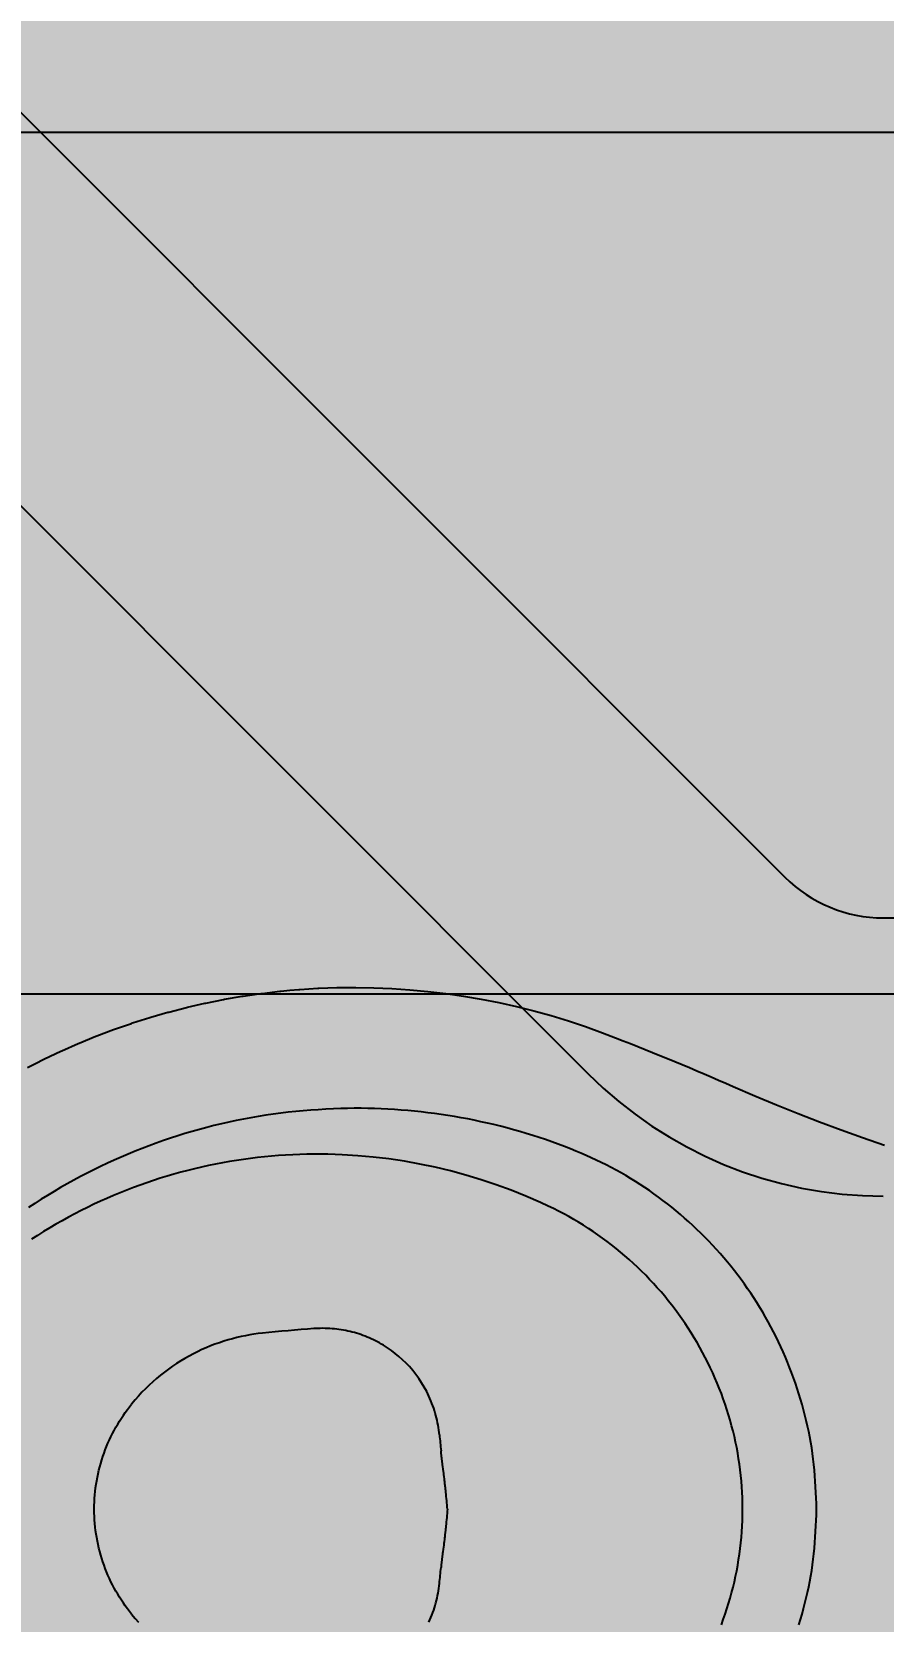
# Model space of a CAD drawing. Header units: millimetres. Extents: x -123 to 570, y -34 to 184.
# Drawn here: x -82.893 to -82.587, y 1.37 to 1.941 of the extents above; entities that cross this region are included whole.
import ezdxf
from ezdxf.enums import TextEntityAlignment as Align

# ---------------------------------------------------------------- set-up
doc = ezdxf.new("R2010")
doc.units = ezdxf.units.MM
doc.linetypes.add('TIPO$0$DASHEDX2', pattern=[1.5, 1, -0.5])
doc.linetypes.add('TIPO$0$HIDDEN2', pattern=[0.1875, 0.125, -0.0625])
for name, color, linetype in [('ARQ-DIM', 2, 'Continuous'), ('ARQ-TXT', 2, 'Continuous'), ('TIPO$0$3', 2, 'Continuous'), ('TIPO$0$ARQ-ALV ACAB', 4, 'Continuous'), ('TIPO$0$ARQ-HID', 7, 'Continuous'), ('TIPO$0$ARQ-PRJ', 7, 'TIPO$0$DASHEDX2')]:
    doc.layers.add(name, color=color, linetype=linetype)
doc.layers.add('TIPO$0$ARQ-FORRO', color=9, linetype='Continuous', lineweight=5)
doc.styles.add('Adesa', font='ARIALN.TTF')
doc.dimstyles.new('ADESA 1-0050', dxfattribs={"dimtxt": 0.1, "dimasz": 0.1, "dimexe": 0.05, "dimexo": 0.05, "dimgap": 0.03, "dimtad": 1, "dimdec": 1, "dimlfac": 100, "dimzin": 12, "dimtxsty": 'Adesa', "dimblk": 'DOTSMALL', "dimcen": 1, "dimdle": 0.05, "dimclrd": 1, "dimclre": 1, "dimclrt": 256, "dimazin": 3, "dimtm": 1e-09, "dimtfac": 1, "dimtdec": 1, "dimtmove": 1, "dimatfit": 0, "dimldrblk": 'DOTSMALL', "dimfxl": 0.8, "dimtvp": 2, "dimtolj": 1, "dimtzin": 0, "dimarcsym": 0})

# ---------------------------------------------------------------- blocks, each defined once
blk = doc.blocks.new('TIPO$0$ARQ-HID-BACIA CX')
for points in [[(-0.5495860073037946, -0.1587641908721764), (-0.5467071388674541, -0.1602446032015052), (-0.5438096529436365, -0.16168823617366), (-0.5434808775413204, -0.161849147824995), (-0.5376423234909212, -0.1646100819408218), (-0.5372955826059638, -0.1647683855727848), (-0.5313834227084442, -0.1673716444950912), (-0.5310346079767712, -0.1675196574483095), (-0.5250592271766266, -0.1699607164206043), (-0.5247024626992456, -0.1701008738938583), (-0.5186624155881532, -0.1723801885340492), (-0.5183037500846269, -0.1725100239066535), (-0.5122068764315773, -0.1746245777103752), (-0.5118430891551285, -0.1747452693042817), (-0.5056991925991028, -0.1766919200795485), (-0.5053251774877623, -0.1768048818812247), (-0.499132105627254, -0.1785843523322512), (-0.4987547283704858, -0.178687274830537), (-0.4925106116012686, -0.1802998006216114), (-0.4921365650680089, -0.1803910184547988), (-0.4858558417622234, -0.1818329075104827), (-0.4854754637121205, -0.1819148244553901), (-0.4791549131229971, -0.1831867052139557), (-0.478776278989443, -0.1832575773540554), (-0.4724331517509414, -0.1843563076236307), (-0.4720438812975374, -0.1844183030713964), (-0.465664084678636, -0.1853460666752937), (-0.4652831567449313, -0.1853962160592744), (-0.4588793223573903, -0.186151033416678), (-0.4584990071511257, -0.1861906407465597), (-0.4552848432641099, -0.1865022205032858), (-0.4520669558796017, -0.1867726375450331), (-0.4516963343355941, -0.1868011215153444), (-0.4452628376557614, -0.1872083181740152), (-0.4448801186726287, -0.1872273598574168), (-0.4416533703067387, -0.1873647050688589), (-0.4384250822667754, -0.1874608090105596), (-0.4380552619817239, -0.1874691201083181), (-0.4315546323702364, -0.1875293245066416), (-0.4250612298003135, -0.1874247523575434), (-0.4185785421050383, -0.1871556236145295), (-0.41211002569559, -0.1867222210747457), (-0.4056590898502678, -0.1861249060903844), (-0.399229159558331, -0.1853641185682306), (-0.3928236440980726, -0.1844403612590497), (-0.3864459370368394, -0.1833541683355122), (-0.3800993690981258, -0.1821061682360039), (-0.3737873338492648, -0.1806970836645689), (-0.3675131620137648, -0.1791276687474408), (-0.3612801843151132, -0.1773987247434832), (-0.3550916686329799, -0.1755111628883981), (-0.3489509456908522, -0.1734659258397357), (-0.3428612519464806, -0.1712640505209322), (-0.3381154994946272, -0.1694249918304251, 0.0111494064537794), (-0.2958435784301727, -0.1519379896428461), (-0.2880405596654469, -0.1485650127690121), (-0.2802612150278207, -0.1453234018350997), (-0.272512789559272, -0.1422115948517728), (-0.2647880247963315, -0.1392225533091675), (-0.2570675962583238, -0.1363453109571822), (-0.2493140804387721, -0.1335638426167236), (-0.2414812242717303, -0.1308613375607308)], [(-0.405271013429811, 0.0405890095949246), (-0.404892772070248, 0.039746839300534), (-0.4045327711351378, 0.0388972180833491), (-0.4041913091326991, 0.0380409904076089), (-0.4038686060163812, 0.0371790125205109), (-0.4035653059355371, 0.0363134289681), (-0.4032810475380943, 0.0354438744705874), (-0.4030159722226827, 0.0345712366971895), (-0.4027701428331554, 0.0336963954617033), (-0.4025438735886909, 0.0328213990804613), (-0.4023368345591507, 0.0319460118890618), (-0.4021489629006824, 0.0310711019181156), (-0.4019801486365679, 0.0301974606071838), (-0.4018304703216204, 0.029327075392672), (-0.40169951947086, 0.0284597930927078), (-0.4015871232637453, 0.0275963540863415), (-0.4014899483316158, 0.0267061098815873, -0.0005978942641095), (-0.4009193288391586, 0.0209420066689461)], [(-0.3986114376640657, 2.21207586e-08, 0.006359310297114), (-0.3991643125327968, 0.0060730563896243), (-0.3991944383369486, 0.0063642034911879), (-0.3992232836593246, 0.0066369261163288), (-0.3992823568685466, 0.007184235570178999), (-0.3993126161773119, 0.0074589559420986), (-0.399343283971028, 0.0077342993517107), (-0.3994060649667829, 0.0082875058161846), (-0.3994381153249762, 0.0085654827754809), (-0.399503535761994, 0.0091241262140045), (-0.3995368744188994, 0.0094048673202849), (-0.399604808609503, 0.0099697480099223), (-0.3996393727212819, 0.0102539985518604), (-0.3997096635558677, 0.0108259580108836), (-0.3998177863818881, 0.0116935152525741), (-0.3998914707838139, 0.012278914455834), (-0.3999671976105219, 0.0128772437790588), (-0.4001550692689905, 0.0143579546166564), (-0.4002819038482528, 0.0153649662661621), (-0.4003455803687217, 0.015875885700126), (-0.4004092568891906, 0.0163919563650836), (-0.4004727605891035, 0.0169133412622102), (-0.4005311110941677, 0.0173994697833848), (-0.400589053114267, 0.0178903980028338), (-0.4006464609617383, 0.0183862555358871), (-0.4007031775269711, 0.018887175925812), (-0.4007590142784565, 0.0193932927157619), (-0.4008138141065773, 0.0199047355210667), (-0.4008673884798313, 0.0204216359211102), (-0.4009195174447771, 0.0209441549531277)], [(-0.3986114376640657, 2.21207586e-08, -0.006359315218553), (-0.3991643133200497, -0.0060730168354723), (-0.3991944383369486, -0.0063641563583303), (-0.3992232836593246, -0.0066368789834712), (-0.3992823568685466, -0.0071841884373214), (-0.3993126161773119, -0.0074589088092409), (-0.399343283971028, -0.007734252218853), (-0.3994060649667829, -0.008287458683327), (-0.3994381153249762, -0.0085654356426232), (-0.399503535761994, -0.0091240790811469), (-0.3995368744188994, -0.0094048201874273), (-0.399604808609503, -0.0099697008770647), (-0.3996393727212819, -0.0102539514190028), (-0.3997096635558677, -0.0108259108779692), (-0.3998177863818881, -0.0116934681197165), (-0.3998914707838139, -0.0122788673229764), (-0.3999671818995622, -0.0128770385546488), (-0.4001550692689905, -0.0143579074837419), (-0.4002819038482528, -0.0153649191333045), (-0.4003455803687217, -0.0158758385672684), (-0.4004092568891906, -0.0163919092321692), (-0.4004727605891035, -0.0169132941292958), (-0.4005311110941677, -0.0173994226505272), (-0.400589053114267, -0.0178903508699193), (-0.4006464609617383, -0.0183862084030295), (-0.4007031775269711, -0.0188871287929544), (-0.4007590142784565, -0.0193932455828474), (-0.4008138141065773, -0.019904688388209), (-0.4008673884798313, -0.0204215887881958), (-0.4009195174447771, -0.0209441078202701)], [(-0.40148995600606, -0.0267061393376764, 0.0005978942632322), (-0.4009193363312421, -0.0209420361515811)], [(-0.4014898095781378, -0.0267051066809643), (-0.4015871232637453, -0.0275962990980077), (-0.40169951947086, -0.0284597400682571), (-0.4018304703216204, -0.0293270262959311), (-0.4019801486365679, -0.0301974134743262), (-0.4021489629006824, -0.031071054785258), (-0.4023368345591507, -0.0319459647562042), (-0.4025438735886909, -0.0328213519476037), (-0.4027701428331554, -0.0336963483288457), (-0.4030159722226827, -0.0345711895643319), (-0.4032810475380943, -0.0354438273377298), (-0.4035653059355371, -0.0363133818352424), (-0.4038686060163812, -0.0371789653876533), (-0.4041913091326991, -0.0380409432746944), (-0.4045327711351378, -0.0388971709504915), (-0.404892772070248, -0.0397467921676196), (-0.405271013429811, -0.0405889624620102), (-0.4060821231564944, -0.0422499015760707), (-0.4069623139738498, -0.0438715240129852), (-0.4079097791214963, -0.045450605098182), (-0.4089192397169015, -0.0469792147247574), (-0.4099880091859234, -0.048454784150664), (-0.411109975965161, -0.0498708954488905), (-0.4122824534804721, -0.0512266373836781), (-0.413498214690307, -0.0525165503964615), (-0.4147546829972343, -0.0537410665387199), (-0.4160429974198793, -0.0548951465200105), (-0.4173602828525774, -0.0559801454105866), (-0.4187049524883763, -0.0569982509616978), (-0.4194322756659262, -0.0575144816820341), (-0.4201498737592928, -0.0580014900169488), (-0.4208700170281646, -0.0584688792907002), (-0.4215926426287028, -0.0589172504475357), (-0.4223194787664896, -0.0593481942220535), (-0.4230488600797814, -0.0597611450197917), (-0.4237808179904974, -0.0601566016636355), (-0.4245154781863151, -0.0605350197714927), (-0.4252545688728234, -0.0608975815930819), (-0.4259965660869156, -0.0612437922331708), (-0.4267416112272288, -0.0615739855495861), (-0.4274898771143186, -0.0618884404119911), (-0.4282429662660975, -0.0621879659347258), (-0.4289995746728934, -0.0624721497050871), (-0.4297598751552627, -0.0627411606159569), (-0.4305240405337686, -0.0629951361381984), (-0.4312933748180825, -0.0632345201064197), (-0.4320668725067735, -0.0634589865182136), (-0.4328447064203901, -0.0636685746510182), (-0.4336270179575834, -0.0638632923602529), (-0.4344148126197779, -0.0640433006833234), (-0.4352074776795405, -0.0642083521725283), (-0.4360051859574341, -0.0643583800563477), (-0.4368081102740078, -0.0644932822134763), (-0.4376171304430301, -0.0646130272221228), (-0.4384317751356904, -0.0647173519235764), (-0.4392523114383168, -0.0648060677864066), (-0.4400789593043372, -0.0648789705680599), (-0.4409120329529587, -0.0649358088932388), (-0.4417518151814619, -0.0649763038923368), (-0.4425986673419118, -0.0650001413462462), (-0.4435809046920201, -0.0650065599114385, -0.0161126488500372), (-0.4466353934095296, -0.064891812729087, -0.0089659709095886), (-0.4651340190084241, -0.063265693224281), (-0.4666657055050507, -0.0630869627710524), (-0.4681996764966671, -0.062873183739697), (-0.4697393034338547, -0.0626237722513281), (-0.4712844449179558, -0.0623380723733078), (-0.4728347867297913, -0.0620153928234402), (-0.4743898889624775, -0.0616550187530436), (-0.4759491860214525, -0.0612562353133797), (-0.4775117666710429, -0.0608183708610284), (-0.4790769239180577, -0.0603406987640085), (-0.4806431966432286, -0.0598226927051826), (-0.482209359391682, -0.0592637949455082), (-0.48377406102086, -0.0586635145174057), (-0.4853358404115015, -0.058021415441857), (-0.4868931578895328, -0.057337120655717), (-0.4884443952260753, -0.0566103395063067), (-0.4899879027703521, -0.0558408520401201), (-0.4915219994496526, -0.0550284775811463), (-0.4930445957063087, -0.0541733221784), (-0.4945538690689661, -0.0532754368924486), (-0.4960479970662776, -0.0523349277723071), (-0.4975250472501857, -0.051352073687525), (-0.4989832757041343, -0.0503270553140567), (-0.5004209228006147, -0.0492601436660323), (-0.5018362917559572, -0.048151633323954), (-0.5032270887700179, -0.0470023491132281), (-0.5045921355208094, -0.0458122831782646), (-0.505929860912339, -0.0445817575938747), (-0.5072386938486062, -0.0433111572785094), (-0.5085165447719576, -0.0420013738291516), (-0.5097624553138403, -0.0406522265697902), (-0.510974870089214, -0.0392640768525041), (-0.5122034357313652, -0.0377733738444306)]]:
    blk.add_lwpolyline(points, format="xyb")
for points in [[(-0.2722107620661802, 0.0415183050174335), (-0.2716259372949139, 0.039597773712984), (-0.2710679154212414, 0.0376691787583639), (-0.2705365393355521, 0.0357329522049952), (-0.2700315890844109, 0.0337895064655243), (-0.2695529075582144, 0.0318392402056418), (-0.2691011231953766, 0.0298824362224934), (-0.2686773986069113, 0.0279193125057589), (-0.2682829906696114, 0.0259501263223854), (-0.2679191562602838, 0.0239751820722347), (-0.2675871836776267, 0.0219948234324932), (-0.2672882983765135, 0.0200094431772016), (-0.267023851499502, 0.0180194890686778), (-0.2667950685014588, 0.0160254658215706), (-0.2666012581001524, 0.0140280431155304), (-0.2664383982898428, 0.0120280408662268), (-0.2663020271579199, 0.0100261248256572), (-0.2661877142137001, 0.0080227437380529), (-0.2660910603884048, 0.0060182304793841), (-0.2660076037694239, 0.0040128614644175), (-0.2659330081318245, 0.0020067972394315), (-0.2658627801410773, 2.2350747e-08), (-0.2659330081318245, -0.0020067501065739), (-0.2660076037694239, -0.0040128143315599), (-0.2660910603884048, -0.0060181833465265), (-0.2661877142137001, -0.0080226966051953), (-0.2663020271579199, -0.0100260776927996), (-0.2664383982898428, -0.0120279937333692), (-0.2666012581001524, -0.0140279959826728), (-0.2667950685014588, -0.016025418688713), (-0.267023851499502, -0.0180194419358202), (-0.2672882983765135, -0.0200093960442871), (-0.2675871836776267, -0.0219947762995787), (-0.2679191562602838, -0.0239751349393203), (-0.2682829906696114, -0.0259500791895278), (-0.2686773986069113, -0.0279192653729012), (-0.2691011231953766, -0.0298823890896358), (-0.2695529075582144, -0.0318391930727273), (-0.2700315890844109, -0.0337894593326667), (-0.2705365393355521, -0.0357329050721376), (-0.2710679154212414, -0.0376691316255062), (-0.2716259372949139, -0.0395977265801264), (-0.2722107620661802, -0.0415182578845759), (-0.2728225782665561, -0.0434302856319562), (-0.2734616058494694, -0.04533336598771599), (-0.2741280333464502, -0.0472270315507046), (-0.2748219864451684, -0.049110814919942), (-0.2755435594113891, -0.0509842565498104), (-0.2762925322916772, -0.0528469754495689), (-0.2770686537106641, -0.0546985945561858), (-0.2778717037149221, -0.0565387525175254), (-0.278701368085251, -0.0583670761983228), (-0.2795574268682017, -0.0601832081742657), (-0.280439628688427, -0.06198679102092799), (-0.2813477535924846, -0.0637774594585778), (-0.2822815187831011, -0.0655548599906126), (-0.2832407357287465, -0.0673186273371869), (-0.2842252473198314, -0.0690683962185119), (-0.2852348021809945, -0.0708037895714995), (-0.2862692746245585, -0.0725244538996037), (-0.2873284132751621, -0.0742300121397364), (-0.2884120610232088, -0.0759200872289228), (-0.2895200293371758, -0.0775943256705034), (-0.290652098263628, -0.0792523425460274), (-0.2918080164272112, -0.0808937922143116), (-0.2929875638744761, -0.0825183683116677), (-0.2941904578081491, -0.0841257487633982), (-0.2954163840090373, -0.0857156193503386), (-0.2966650911017794, -0.0872876658532675), (-0.2979362962890946, -0.0888415897639732), (-0.2992297167737021, -0.0903770690077579), (-0.3005451326021742, -0.0918937972208767), (-0.3018821981333843, -0.0933914523286887), (-0.3032407248358169, -0.0948696808345915), (-0.3046204613341104, -0.0963281213865059), (-0.3060211562529105, -0.0977664204877726), (-0.3074425582168558, -0.0991842010754738), (-0.308884415850585, -0.1005811096529499), (-0.3103464777787508, -0.1019567613016932), (-0.3118285240479039, -0.1033107868140917), (-0.3133302090169323, -0.1046428562600283), (-0.3148511556227973, -0.1059528675183117), (-0.3163907982709375, -0.1072408048779323), (-0.3179486656325636, -0.1085066683388902), (-0.3195242863788721, -0.1097504657566617), (-0.3211171891810736, -0.1109722128421993), (-0.3227268398665188, -0.1121719410174649), (-0.3243528613721835, -0.1133496817043067), (-0.3259947509473449, -0.1145054270473622), (-0.3276525400139292, -0.1156385250417031), (-0.3293263856815258, -0.1167477659434155), (-0.3310165393254962, -0.1178319164421566), (-0.3327231894773561, -0.1188897039502024), (-0.3344464618247969, -0.1199198008914379), (-0.3361864506335621, -0.1209208875452248), (-0.3379432187475047, -0.121891604913543), (-0.3397167347446981, -0.1228305704318302), (-0.3415061816552267, -0.123738208296146), (-0.3433092342570276, -0.1246179906285363), (-0.3451237558595608, -0.1254737823252014), (-0.3469476411941841, -0.126309558258896), (-0.348779004945726, -0.1271293168690306), (-0.3506159303770673, -0.1279370644503217), (-0.352456720704545, -0.1287368308639145), (-0.3542997105664085, -0.1295327638033825), (-0.3565575640353558, -0.1303839521887369), (-0.3588187796497237, -0.1312257925530105), (-0.361086813820684, -0.1320489604413808), (-0.3633647773182957, -0.1328442806533587), (-0.3656535499563276, -0.1336081946565457), (-0.3679519691237303, -0.1343428391413965), (-0.3702587779437181, -0.1350506335957959), (-0.3725730023367859, -0.1357334790458537), (-0.374894485193316, -0.1363911398272251), (-0.3772231322475648, -0.1370228618137901), (-0.379558817811855, -0.1376279065904384), (-0.3819013533546496, -0.1382059599379488), (-0.3842503618129314, -0.1387571318331595), (-0.3866054661236475, -0.139281485119767), (-0.3889663834895316, -0.1397790512197332), (-0.3913327682694572, -0.1402497987112099), (-0.3937043062442313, -0.1406936333283113), (-0.3960807460384927, -0.1411104450944265), (-0.3984617420111221, -0.141500186876641), (-0.4008470113648457, -0.1418628586749548), (-0.403236224169504, -0.1421984604893112), (-0.4056290819168568, -0.142506882343099), (-0.4080252860986704, -0.142788014259537), (-0.4104245224957454, -0.1430416519961284), (-0.4128264768888812, -0.1432676070213859), (-0.415230850769845, -0.1434660678667967), (-0.4176372827865508, -0.1436376943927655), (-0.4200454587198054, -0.1437832093033364), (-0.4224550800613757, -0.1439027068643384), (-0.4248659111468527, -0.143994113229013), (-0.4272776377570439, -0.144054757534235), (-0.4296898514069979, -0.1440821888702146), (-0.4321021750336628, -0.1440800521796461), (-0.4345144043945767, -0.144058056835803), (-0.4369266023335642, -0.1440261164543415), (-0.4396380312147842, -0.1438888497977189), (-0.4423486745480078, -0.1437450316707611), (-0.4450583123797999, -0.1435880948923511), (-0.4477665048032762, -0.1434115194140588), (-0.4504727333567688, -0.1432087223437009), (-0.4531763538909175, -0.1429731364999895), (-0.4558764394590895, -0.1426982732565705), (-0.4585720945365708, -0.1423805819364645), (-0.4612628006616859, -0.1420214293931679), (-0.463948102216591, -0.1416226695199896), (-0.4666276378492144, -0.1411861719211345), (-0.4693011247622822, -0.1407137276460446), (-0.4719682958694662, -0.1402071748769629), (-0.4746289626392512, -0.139668210397673), (-0.477282795141484, -0.1390973840916843), (-0.4799293534692808, -0.1384943503178704), (-0.4825681662938452, -0.1378587320132567), (-0.4851987622863875, -0.1371901835367169), (-0.4878206072742657, -0.136488343536115), (-0.4904332142177239, -0.1357528349484767), (-0.4930360803660392, -0.1349834221093431), (-0.4956287343904222, -0.1341802464174009), (-0.4982107992278415, -0.1333435435370518), (-0.500781866393325, -0.1324736119765077), (-0.5033415431128816, -0.1315707109665993), (-0.5058894366125202, -0.130635099738214), (-0.5084251384072687, -0.1296670532330779), (-0.5109482714341027, -0.128666783549221), (-0.5134584114971048, -0.1276344399407492), (-0.51595515011131, -0.1265701716617116), (-0.5184380630808008, -0.125474104399899), (-0.5209067262096668, -0.1243463874093038), (-0.5233607310129429, -0.123187154233193), (-0.525799653294726, -0.1219965541256158), (-0.5282231002810036, -0.1207747834736494), (-0.5306306791977847, -0.1195220779416388), (-0.533022028692983, -0.1182386967603577), (-0.5353967874145411, -0.1169248755943215), (-0.5377545861548825, -0.1155808658188278), (-0.5400950557064519, -0.1142069109538113), (-0.5424178347171777, -0.1128032466635602), (-0.5447224989911419, -0.111370045768723), (-0.5470086007659916, -0.1099074653789387), (-0.5492756844238758, -0.108415639037247)], [(-0.3001025862837494, 0.0415716123043524), (-0.2994035114121018, 0.0396703347812775), (-0.2987366125863247, 0.0377578946211941), (-0.2981021411817863, 0.0358347867193345), (-0.2975002857299884, 0.0339015177541171), (-0.2969312661843801, 0.0319585963679572), (-0.2963953339203229, 0.0300065370947493), (-0.295892646047406, 0.028045866251631), (-0.2954234225190717, 0.0260771101557964), (-0.2949878518668427, 0.024100806907569), (-0.2945861540441612, 0.0221174946073859), (-0.2942184861606094, 0.0201277251026397), (-0.2938850367477244, 0.018132052204777), (-0.2935860257589339, 0.0161310365985799), (-0.2933216103038418, 0.0141252438786239), (-0.2930919474920444, 0.0121152504407576), (-0.292897194433138, 0.0101016356266826), (-0.2927375082367334, 0.0080849871244197), (-0.2926130774343321, 0.0060658980226833), (-0.2925240277136254, 0.0040449685293709), (-0.2924705161842098, 0.0020228059711087), (-0.2924526371118503, 2.35664572e-08), (-0.2924705161842098, -0.0020227588382511), (-0.2925240277136254, -0.0040449213964564), (-0.2926130774343321, -0.0060658508898257), (-0.2927375082367334, -0.0080849399915053), (-0.292897194433138, -0.0101015884937681), (-0.2930919474920444, -0.0121152033079), (-0.2933216103038418, -0.0141251967457095), (-0.2935860257589339, -0.0161309894656654), (-0.2938850367477244, -0.0181320050718625), (-0.2942184861606094, -0.0201276779697821), (-0.2945861540441612, -0.0221174474744714), (-0.2949878518668427, -0.0241007597747114), (-0.2954234225190717, -0.0260770630228819), (-0.295892646047406, -0.0280458191187734), (-0.2963953339203229, -0.0300064899618917), (-0.2969312661843801, -0.0319585492350996), (-0.2975002857299884, -0.0339014706212595), (-0.2981021411817863, -0.03583473958642), (-0.2987366125863247, -0.0377578474883365), (-0.2994035114121018, -0.0396702876484199), (-0.3001025862837494, -0.0415715651714948), (-0.3008336486697516, -0.0434611773068525), (-0.301596447194747, -0.0453386291592608), (-0.3023907619053006, -0.0472034376166732), (-0.3032163414260509, -0.049055111711624), (-0.304072965803563, -0.0508931683320668), (-0.3049603836624755, -0.0527171204383024), (-0.3058783122055146, -0.0545264967014703), (-0.3068265629011506, -0.0563208179372907), (-0.3078048215301976, -0.058099612817017), (-0.3088128367172871, -0.0598624139395554), (-0.3098503570870719, -0.0616087539038688), (-0.3109171312641905, -0.0633381731643397), (-0.3120128450294359, -0.0650502082477544), (-0.3131372470074609, -0.0667444074638581), (-0.3142900544009777, -0.0684203269781563), (-0.3154709844127126, -0.0700775033173216), (-0.3166797228234728, -0.0717154965743987), (-0.3179160182578897, -0.0733338746980792), (-0.3191795250748584, -0.07493218207051201), (-0.3204699918990101, -0.0765100023512275), (-0.3217870730892258, -0.07806688777785101), (-0.3231304858482389, -0.0796024062990171), (-0.3244998845349158, -0.0811161258633035), (-0.3258949549300709, -0.0826076222748213), (-0.3273153828145041, -0.0840764634822051), (-0.3287607597032576, -0.0855222331449284), (-0.3302308342209628, -0.0869444992116826), (-0.3317251978826761, -0.0883428453419981), (-0.3332435050472782, -0.089716847339929), (-0.3347854100736498, -0.0910661124314913), (-0.3363505358987453, -0.0923902164207959), (-0.3379385054595332, -0.0936887508228495), (-0.3395489102710627, -0.0949613228636679), (-0.3411814046922004, -0.0962075240583147), (-0.3428355802380096, -0.09742696163274901), (-0.344510997001592, -0.09861925066852), (-0.3462073093418425, -0.0997839905360536), (-0.3479240773518839, -0.1009208120278515), (-0.349660861124832, -0.1020293380809392), (-0.3514172207538166, -0.1031091759212188), (-0.353192747753873, -0.1041599641966115), (-0.3549870022181309, -0.1051813494105716), (-0.3567994813958748, -0.1061729545000674), (-0.3586297768021396, -0.1071344338239157), (-0.3604773856862167, -0.108065441741104), (-0.3623418052973832, -0.1089656404658683), (-0.3651288667395534, -0.1102449525085092), (-0.3704025646487139, -0.1125269615783111), (-0.3757285800543357, -0.1146524344991064), (-0.3811025453095667, -0.1166199729956077), (-0.3865199985018037, -0.1184283123353964), (-0.3919765405622613, -0.1200763134739589), (-0.3974677410002556, -0.1215629787652972), (-0.4029891379031767, -0.1228874283957282), (-0.4085363322022532, -0.1240489318055609), (-0.4141048934067939, -0.1250468527009332), (-0.4196904067370612, -0.1258806961865559), (-0.4252884574133235, -0.1265500930549877), (-0.4308946934996955, -0.127054784075284), (-0.4365046373726075, -0.1273946357042917), (-0.4390366942246687, -0.1274940153811315), (-0.4415710762987858, -0.1275598757250407), (-0.4441073279771361, -0.1275921146147709), (-0.4466449936418755, -0.1275906299290739), (-0.4491836176751677, -0.12755534311313), (-0.4517227444591825, -0.127486159901224), (-0.4542619026651096, -0.1273830253049653), (-0.4568006209641668, -0.1272458607695341), (-0.4593384437385028, -0.1270746113066536), (-0.4618748839483759, -0.1268692297834093), (-0.4644094702649754, -0.1266296847778392), (-0.4669417470704717, -0.1263559291570857), (-0.4694712116141419, -0.1260479393546632), (-0.4719973768562369, -0.1257056996597328), (-0.4745197871789131, -0.1253292100722376), (-0.4770379555424215, -0.1249184627366446), (-0.479551379196039, -0.1244734655084301), (-0.4820595868109693, -0.1239942340986602), (-0.4845620913474562, -0.1234807999291831), (-0.4870583900547844, -0.1229331944219041), (-0.489548011604157, -0.1223514568542612), (-0.4920304689558109, -0.121735634359112), (-0.4945052593590377, -0.1210857976358), (-0.496971895774074, -0.1204020173836113), (-0.4994298911611709, -0.1196843643018894), (-0.5018787741915248, -0.1189329248008732), (-0.50431804211442, -0.1181478010018679), (-0.5067472078901007, -0.1173290871705888), (-0.5091657844788104, -0.1164769089947697), (-0.5115732848407929, -0.1155913764510217), (-0.513969253358205, -0.1146726230826118), (-0.5163531872803376, -0.1137207981435893), (-0.5187246152783942, -0.1127360273216311), (-0.5210830660235644, -0.1117184834373859), (-0.5234280681870729, -0.1106683236003789), (-0.5257591504401093, -0.109585720631145), (-0.5280758414538697, -0.1084708473503326), (-0.5303776856105316, -0.1073239080003248), (-0.532664219436775, -0.1061450911126656), (-0.5349349716037965, -0.1049346009299086), (-0.5371895022047255, -0.1036926574053893), (-0.539427355621726, -0.1024194726371377), (-0.5416480762369461, -0.1011152822894985), (-0.5438512319990068, -0.0997803298824067), (-0.5460363751455475, -0.0984148589356835), (-0.5482030736251602, -0.0970191286802162)], [(-0.5122034357313652, 0.0377734209772882), (-0.510974870089214, 0.0392641239853617), (-0.5097624553138403, 0.0406522737027046)], [(-0.5122019903230495, 0.0377751923880112), (-0.5129841133287201, 0.0367774089635589), (-0.5137290484923156, 0.0357879405646315), (-0.5144586026261635, 0.0347786135123727), (-0.5151716445411623, 0.033750013040077), (-0.5158671216029945, 0.0327027734777232), (-0.5165440283102285, 0.0316375330831136), (-0.5172014220052648, 0.0305549242222867), (-0.5178384700072272, 0.0294556008639972), (-0.5184543396352554, 0.0283402444711385), (-0.5190482453413452, 0.0272095836394613), (-0.5196194958432514, 0.026064388205981), (-0.5201673841477971, 0.024905453538139), (-0.5206912975275344, 0.0237335808947421), (-0.5211906860988762, 0.0225495636794051), (-0.5216650471110924, 0.0213542090426415), (-0.5221139249463534, 0.0201483653762296), (-0.5225370682293047, 0.0189324234903268), (-0.5229339427873044, 0.0177076677559569), (-0.5233042501121119, 0.016474889612681), (-0.5236477702502924, 0.015234863807251), (-0.523964283248411, 0.0139883582127425), (-0.5242536477078233, 0.0127361269553319), (-0.5245157222298928, 0.0114788819377907), (-0.5247504282598145, 0.010217281056697), (-0.5249573887345635, 0.0089540216873445), (-0.525136996428124, 0.0076875970505341), (-0.5252892356295363, 0.0064184794569826), (-0.525414090627855, 0.0051470813194499), (-0.5255116085559453, 0.0038736964819748), (-0.5255817422809274, 0.002598721891701), (-0.5256245075137757, 0.0013223907581903), (-0.5256398885435161, 2.35715163e-08), (-0.5256245075137757, -0.0013223436253327), (-0.5255817422809274, -0.0025986747587865), (-0.5255116085559453, -0.0038736493490603), (-0.525414090627855, -0.0051470341865922), (-0.5252892356295363, -0.006418432324124999), (-0.525136996428124, -0.0076875499176765), (-0.5249573887345635, -0.00895397455443), (-0.5247504282598145, -0.0102172339237825), (-0.5245157222298928, -0.0114788348049331), (-0.5242536477078233, -0.0127360798224174), (-0.523964283248411, -0.0139883110798849), (-0.5236477702502924, -0.0152348166743366), (-0.5233042501121119, -0.0164748424798234), (-0.5229339427873044, -0.0177076206230993), (-0.5225370682293047, -0.0189323763574692), (-0.5221139249463534, -0.0201483182433151), (-0.5216650471110924, -0.0213541619097271), (-0.5211906860988762, -0.0225495165465475), (-0.5206912975275344, -0.0237335337618845), (-0.5201673841477971, -0.0249054064052246), (-0.5196194958432514, -0.0260643410731234), (-0.5190482453413452, -0.0272095365065468), (-0.5184543396352554, -0.028340197338224), (-0.5178384700072272, -0.0294555537310828), (-0.5172014220052648, -0.0305548770893722), (-0.5165440283102285, -0.0316374859501991), (-0.5158671216029945, -0.0327027263448656), (-0.5151716445411623, -0.0337499659072194), (-0.5144586026261635, -0.0347785663795151), (-0.5137290484923156, -0.0357878934317739), (-0.5129841133287201, -0.0367773618307013), (-0.5122019903230495, -0.0377751452551536)]]:
    blk.add_lwpolyline(points)
at = {"ltscale": 0.0005513000488328}
blk.add_lwpolyline([(-0.3986114376640657, 2.21207586e-08), (-0.3984980657504096, 2.16597584e-08)], dxfattribs=at)
blk = doc.blocks.new('TIPO$0$A$Cdd297849')
at = {"layer": 'TIPO$0$ARQ-PRJ', "linetype": 'TIPO$0$HIDDEN2', "ltscale": 50}
for p, q in [((-1.433198035518217, -5.160345213860182, 1.727439000478359e-05), (-1.892046146793291, -4.701497661517351, 1.727439000478359e-05)), ((-1.998112068366027, -4.75756374333605, 1.727439000478359e-05), (-3.232548879530441, -4.757562978868009, 1.727439000478359e-05)), ((-1.503595285807023, -5.231369319080386, 1.727439000478359e-05), (-1.962756781818825, -4.772208382730241, 1.727439000478359e-05))]:
    blk.add_line(p, q, dxfattribs=at)
for radius, start, end in [(0.15, 45.0000349182578, 89.99996451763835), (0.05, 45.00003491827621, 89.99996451753412), (0.05, 45.0000349182578, 89.99996451763835)]:
    blk.add_arc((-1.998112099330683, -4.807563743336232, 1.727439000478359e-05), radius, start, end, dxfattribs=at)
blk = doc.blocks.new('TIPO$0$PL APTO TIPO 2')
at = {"layer": 'TIPO$0$ARQ-FORRO'}
h = blk.add_hatch(color=256, dxfattribs=at)
h.dxf.hatch_style = 1
h.paths.add_polyline_path([(-2.314972768731465, 4.104993286025241), (-2.315001290935513, 5.300015899900378), (-0.9350034051623908, 5.300016494629537), (-0.9350037244788894, 5.010014083483835), (-0.1599968658925661, 5.010013235653237), (-0.1600064231011658, 4.104973006002082)])
at = {"layer": 'TIPO$0$ARQ-HID'}
blk.add_lwpolyline([(-1.455004905985973, 4.504982945874692), (-2.314981314152703, 4.504960680906605)], dxfattribs=at)
blk.add_blockref('TIPO$0$A$Cdd297849', (-0.07500000000000284, 9.544985893007963))
at = {"layer": 'TIPO$0$ARQ-HID', "lineweight": -2, "extrusion": (0, 0, -1), "zscale": -0.9999999999999999, "rotation": 359.9998754639783}
blk.add_blockref('TIPO$0$ARQ-HID-BACIA CX', (2.314993703420669, 4.99993976830055), dxfattribs=at)
blk = doc.blocks.new('TIPO$0$est-lo-09-tip-r00')
at = {"layer": 'TIPO$0$3'}
h = blk.add_hatch(color=251, dxfattribs=at)
h.dxf.hatch_style = 1
h.paths.add_polyline_path([(-2375.992577, 18.00195600000001), (-2388.992577, 18.001956), (-2388.992577, -40.00169299999999), (-2375.992577, -40.00169299999999)], flags=17)
h.paths.add_polyline_path([(-1803.99382, 289.498499), (-1817.000718, 289.498499), (-1817.000718, 195.002164), (-1803.99382, 195.002164)], flags=16)
h.paths.add_polyline_path([(-1804.000718, 36.50216399999999), (-1816.99382, 36.50216399999999), (-1816.99382, -10.49783600000001), (-1804.000718, -10.49783600000001)], flags=16)
h.paths.add_polyline_path([(1727.995651, -562.499994), (1714.995651, -562.499994), (1714.995651, -894.5000269999999), (1660.995651, -894.5000269999999), (1660.995651, -907.499999), (1735.002007, -907.499999), (1735.002007, -894.5000269999999), (1727.995651, -894.5000269999999)], flags=17)
h.paths.add_polyline_path([(2136.001786, 279.499999), (2060.005069, 279.499999), (2060.005069, 266.499999), (2123.001786, 266.499999), (2123.001786, -95.4997580000001), (2136.001786, -95.49975800000004)], flags=17)
h.paths.add_polyline_path([(2136.001789, -532.500242), (2123.001789, -532.500242), (2123.001789, -894.4999990000001), (2060.005071, -894.4999990000003), (2060.005071, -907.4999989999999), (2136.001789, -907.4999990000001)], flags=17)
h.paths.add_polyline_path([(1026.001832, -464.49656), (1026.001832, -451.4965599999999), (1112.001832, -451.4965599999999), (1112.001832, -438.5000190000001), (863.5130069999998, -438.5000190000001), (863.513007, -451.4998370000002), (1013.001832, -451.4998370000001), (1013.001832, -930.4997189999997), (1026.001832, -930.4997189999999)], flags=17)
h.paths.add_polyline_path([(-747.529904, 302.5002059999999), (-880.06261, 302.5002059999999), (-880.06261, 289.499913), (-800.993385, 289.499913), (-800.993385, -10.49783600000001), (-787.993385, -10.49783600000006), (-787.993385, 289.498499), (-747.529904, 289.498499)], flags=17)
h.paths.add_polyline_path([(356.0716789999999, 302.5002059999999), (223.5389720000001, 302.5002059999999), (223.5389720000001, 289.498875), (264.0027229999998, 289.498875), (264.0027230000001, -10.49783600000001), (277.0027230000001, -10.49783600000001), (277.0027230000001, 289.500289), (356.0716789999999, 289.500289)], flags=17)
h.paths.add_polyline_path([(590.007456, 302.500084), (507.076714, 302.500084), (507.076714, 289.500123), (577.007456, 289.500123), (577.0074559999998, 159.498275), (590.007456, 159.498275)], flags=17)
h.paths.add_polyline_path([(1728.001789, 266.5000269999999), (1735.008144, 266.5000269999999), (1735.008144, 279.499999), (1661.001789, 279.499999), (1661.001789, 266.5000269999999), (1715.001789, 266.5000269999999), (1715.001789, -65.50000600000004), (1728.001789, -65.50000600000004)], flags=17)
h.paths.add_polyline_path([(-2114.993661, -787.499867), (-2127.993661, -787.499867), (-2127.993661, -930.500084), (-2045.062919, -930.500084), (-2045.062919, -917.500123), (-2114.993661, -917.500123)], flags=17)
h.paths.add_polyline_path([(-1761.530069, -917.498499), (-1803.99382, -917.498499), (-1803.99382, -617.502164), (-1816.99382, -617.502164), (-1816.99382, -917.499913), (-1894.062776, -917.499913), (-1894.062776, -930.5002059999999), (-1761.530069, -930.5002059999999)], flags=17)
h.paths.add_polyline_path([(-747.529888, -917.498499), (-787.993369, -917.498499), (-787.993369, -617.502164), (-800.993369, -617.502164), (-800.993369, -917.499913), (-880.062594, -917.499913), (-880.062594, -930.5002059999999), (-747.529888, -930.5002059999999)], flags=17)
h.paths.add_polyline_path([(356.0716940000002, -917.500289), (277.002739, -917.500289), (277.002739, -617.502164), (264.0027390000005, -617.502164), (264.002739, -917.498875), (223.5389880000002, -917.498875), (223.5389880000002, -930.5002059999999), (356.0716939999998, -930.5002059999999)], flags=17)
h.paths.add_polyline_path([(590.0074719999998, -787.4994469999999), (577.0074720000002, -787.4994469999999), (577.0074719999998, -917.500123), (507.0767289999999, -917.500123), (507.0767289999999, -930.500084), (590.0074720000002, -930.500084)], flags=17)
h.paths.add_polyline_path([(-3660.993102, -532.500242), (-3673.993102, -532.500242), (-3673.993102, -907.499999), (-3597.996385, -907.499999), (-3597.996385, -894.49761), (-3660.993102, -894.49761)], flags=17)
h.paths.add_polyline_path([(-3252.986965, -562.499994), (-3265.986965, -562.499994), (-3265.986965, -894.4976379999999), (-3272.993321, -894.4976379999999), (-3272.993321, -907.499999), (-3198.986965, -907.499999), (-3198.986965, -894.4976379999999), (-3252.986965, -894.4976379999999)], flags=17)
h.paths.add_polyline_path([(-2550.997638, -451.499837), (-2401.515711, -451.499837), (-2401.515711, -438.503249), (-2649.993146, -438.503249), (-2649.993146, -451.49656), (-2563.997638, -451.49656), (-2563.997638, -930.5000269999999), (-2550.997638, -930.5000269999999)], flags=17)
h.paths.add_polyline_path([(-2550.993146, 302.49999), (-2563.993146, 302.49999), (-2563.993146, -176.50344), (-2650.000044, -176.50344), (-2650.000044, -189.506437), (-2401.511219, -189.5064369999999), (-2401.511219, -176.5001629999999), (-2550.993146, -176.500163)], flags=17)
h.paths.add_polyline_path([(-3597.996385, 279.499999), (-3673.993102, 279.499999), (-3673.993102, -95.4997580000001), (-3660.993102, -95.49975799999999), (-3660.993102, 266.49761), (-3597.996385, 266.49761)], flags=17)
h.paths.add_polyline_path([(-3198.986965, 279.499999), (-3272.993321, 279.499999), (-3272.993321, 266.4976379999999), (-3265.986965, 266.4976379999999), (-3265.986965, -65.50000600000004), (-3252.986965, -65.50000599999993), (-3252.986965, 266.4976379999999), (-3198.986965, 266.4976379999999)], flags=17)
h.paths.add_polyline_path([(-1816.99382, 36.50216399999999), (-1803.99382, 36.50216399999999), (-1803.99382, 195.002164), (-1816.99382, 195.002164)], flags=16)
h.paths.add_polyline_path([(-1894.062776, 289.499913), (-1761.530069, 289.499913), (-1761.530069, 302.5002059999999), (-1894.062776, 302.5002059999999)], flags=17)
h.paths.add_polyline_path([(-2388.992577, 18.00195600000001), (-2375.992577, 18.00195600000001), (-2375.992577, 172.501956), (-2388.992577, 172.501956)], flags=17)
h.paths.add_polyline_path([(-250.997783, -238.49986), (-250.997783, 19.50047699999999), (-1.993629000000055, 19.50047699999999), (-1.993629000000055, 289.5000570000001), (-505.997344, 289.5000570000001), (-505.997344, -238.49986), (-518.996659, -238.49986), (-518.996659, 302.499777), (72.53811699999994, 302.500048), (72.53810099999998, 289.500048), (11.00129400000003, 289.500048), (11.00129400000003, -225.498516), (458.0027189999998, -225.498516), (458.0027189999998, -93.49758399999999), (471.0027189999998, -93.49758399999999), (471.0027189999998, -225.49866), (698.4958900000001, -225.49866), (698.4958900000001, -176.499632), (717.4958900000001, -176.499632), (717.4958900000001, -238.499632), (-59.49525999999992, -238.498307), (-59.49525999999992, -219.495241), (-1.99332400000003, -219.495241), (-1.99332400000003, 6.500476999999989), (-237.997783, 6.500476999999989), (-237.997783, -238.49986)], flags=17)
h.paths.add_polyline_path([(-253.972703, -930.499665), (-253.9991610000001, -917.500551), (-233.997664, -917.505971), (-233.997664, -848.498966), (-214.997664, -848.498966), (-214.997664, -917.499702), (-1.997775999999931, -917.499702), (-1.997775999999931, -408.497721), (-214.9977759999999, -408.497721), (-214.9977759999999, -475.498482), (-233.99781, -475.498482), (-233.99781, -389.497472), (717.4958900000001, -389.500368), (717.4958900000001, -451.500368), (698.4958900000001, -451.500368), (698.4958900000001, -402.50134), (471.0027189999998, -402.50134), (471.0027189999998, -534.502416), (458.0027189999998, -534.502416), (458.0027189999998, -402.501484), (11.00222400000007, -402.501484), (11.00222400000007, -917.503962), (72.53874199999996, -917.503962), (72.53874199999996, -930.499665)], flags=17)
h.paths.add_polyline_path([(-596.529873, 302.5013240000001), (-596.529873, 289.4993820000001), (-534.996659, 289.5013240000001), (-534.996659, -225.498516), (-981.9936339999999, -225.498516), (-981.9936339999999, -93.49758399999999), (-994.9936339999999, -93.49758399999999), (-994.9936339999999, -225.49866), (-1222.500601, -225.49866), (-1222.500601, -176.499632), (-1241.500601, -176.499632), (-1241.500601, -238.499632), (-521.996659, -238.498333), (-521.996659, 302.5013240000001)])
h.paths.add_polyline_path([(-596.529873, -930.5013240000001), (-596.529873, -917.4993820000001), (-534.996659, -917.5013240000001), (-534.996659, -402.501484), (-981.9936339999999, -402.501484), (-981.9936339999999, -534.502416), (-994.9936339999999, -534.502416), (-994.9936339999999, -402.50134), (-1222.500601, -402.50134), (-1222.500601, -451.500368), (-1241.500601, -451.500368), (-1241.500601, -389.500368), (-521.996659, -389.501667), (-521.996659, -930.5013240000001)])
h.paths.add_polyline_path([(-1610.530054, 302.5000570000001), (-1610.530054, 289.500233), (-1549.992996, 289.5000570000001), (-1549.992996, -225.499863), (-1996.995289, -225.499863), (-1996.995289, -93.498931), (-2009.995289, -93.498931), (-2009.995289, -225.500008), (-2236.500767, -225.500008), (-2236.500767, -176.499929), (-2255.500767, -176.499929), (-2255.500767, -238.499632), (-1536.992764, -238.499632), (-1536.992764, -189.498656), (-1387.504156, -189.498656), (-1387.504156, -176.498838), (-1536.992996, -176.498838), (-1536.992996, 289.500948), (-1465.993228, 289.500948), (-1465.993228, 302.5000570000001)], flags=17)
h.paths.add_polyline_path([(-1610.530054, -930.5000570000001), (-1610.530054, -917.500233), (-1549.992996, -917.5000570000001), (-1549.992996, -402.500137), (-1996.995289, -402.500137), (-1996.995289, -534.501069), (-2009.995289, -534.501069), (-2009.995289, -402.499992), (-2236.500767, -402.499992), (-2236.500767, -451.500071), (-2255.500767, -451.500071), (-2255.500767, -389.500368), (-1536.992764, -389.500368), (-1536.992764, -438.501344), (-1387.504156, -438.501344), (-1387.504156, -451.501162), (-1536.992996, -451.501162), (-1536.992996, -917.500948), (-1465.993228, -917.500948), (-1465.993228, -930.5000570000001)], flags=17)
h.paths.add_polyline_path([(-1374.992182, -39.99870800000002), (-1361.992182, -39.99870800000002), (-1361.992182, 172.501292), (-1374.992182, 172.501292)], flags=17)
h.paths.add_polyline_path([(-1113.993385, 302.500084), (-1113.993385, 159.500091), (-1100.993511, 159.500091), (-1100.993511, 289.500123), (-1031.062769, 289.500123), (-1031.062769, 302.500084)], flags=17)
h.paths.add_polyline_path([(-2738.989837, -757.498618), (-2725.989837, -757.498618), (-2725.989837, -614.4986220000001), (-2738.989837, -614.4986220000001)], flags=17)
h.paths.add_polyline_path([(-2738.989837, -13.50008500000001), (-2725.989837, -13.50008500000001), (-2725.989837, 129.499915), (-2738.989837, 129.499915)], flags=17)
h.paths.add_polyline_path([(868.517926, -320.500001), (1153.517926, -320.500001), (1153.517926, -307.500001), (868.517926, -307.500001)], flags=17)
h.paths.add_polyline_path([(1801.006875, -307.500848), (1529.009362, -307.500848), (1529.009362, -185.501008), (1516.009362, -185.501008), (1516.009362, -307.500848), (1244.006903, -307.500848), (1244.006903, -320.500848), (1516.004922, -320.500848), (1516.004922, -442.500688), (1529.006903, -442.500688), (1529.006903, -320.5), (1801.006875, -320.5)], flags=17)
h.paths.add_polyline_path([(2136.006877, -246.500001), (2123.006873, -246.500001), (2123.006873, -307.500001), (1851.006875, -307.500001), (1851.006875, -320.5), (2123.006895, -320.5), (2123.006895, -381.500001), (2136.006877, -381.500001)])
h.paths.add_polyline_path([(-2691.504131, -320.500001), (-2406.504131, -320.500001), (-2406.504131, -307.500001), (-2691.504131, -307.500001)], flags=17)
h.paths.add_polyline_path([(-3338.993079, -307.500848), (-3338.993079, -320.5), (-3066.993108, -320.5), (-3066.993108, -442.500688), (-3053.991127, -442.500688), (-3053.991127, -320.500848), (-2781.993108, -320.500848), (-2781.993108, -307.500848), (-3053.995567, -307.500848), (-3053.995567, -185.501008), (-3066.995567, -185.501008), (-3066.995567, -307.500848)], flags=17)
h.paths.add_polyline_path([(838.006372, -39.99804399999999), (851.006372, -39.99804399999999), (851.006372, 172.501956), (838.006372, 172.501956)], flags=17)
h.paths.add_polyline_path([(838.006372, -800.501956), (851.006372, -800.501956), (851.006372, -588.0019560000001), (838.006372, -588.0019560000001)], flags=17)
h.paths.add_polyline_path([(-2388.992577, -800.501956), (-2375.992577, -800.501956), (-2375.992577, -588.0019560000001), (-2388.992577, -588.0019560000001)], flags=17)
h.paths.add_polyline_path([(1188.003632, -757.498697), (1201.003632, -757.498697), (1201.003632, -614.49984), (1188.003632, -614.49984)], flags=17)
h.paths.add_polyline_path([(1188.003632, -13.50268499999999), (1201.003632, -13.50268499999999), (1201.003632, 129.497315), (1188.003632, 129.497315)], flags=17)
h.paths.add_polyline_path([(-2986.99324, -907.499999), (-2986.99324, -744.498622), (-2999.993102, -744.498622), (-2999.993102, -894.496403), (-3047.993102, -894.496403), (-3047.993102, -907.499999)], flags=17)
h.paths.add_polyline_path([(1449.007035, 279.499999), (1449.007035, 116.498697), (1462.007035, 116.498697), (1462.007035, 266.4964309999999), (1510.006897, 266.4964309999999), (1510.006897, 279.499999)], flags=17)
h.paths.add_polyline_path([(1449.007035, -907.499999), (1510.006897, -907.499999), (1510.006897, -894.4964309999999), (1462.007035, -894.4964309999999), (1462.007035, -744.498697), (1449.007035, -744.498697)], flags=17)
h.paths.add_polyline_path([(-1374.992182, -800.4999419999999), (-1361.992182, -800.4999419999999), (-1361.992182, -587.9999419999999), (-1374.992182, -587.9999419999999)], flags=17)
h.paths.add_polyline_path([(-1100.99337, -787.50041), (-1113.993244, -787.50041), (-1113.993244, -930.500084), (-1031.062627, -930.500084), (-1031.062627, -917.500123), (-1100.99337, -917.500123)], flags=17)
h.paths.add_polyline_path([(1796.005068, -907.499972), (1909.005068, -907.499972), (1909.005068, -894.499999), (1796.005068, -894.499999)], flags=17)
h.paths.add_polyline_path([(1112.001832, -176.50344), (1025.99734, -176.50344), (1025.99734, 302.499716), (1013.001832, 302.499716), (1013.001832, -176.500163), (863.513007, -176.500163), (863.513007, -189.500211), (1112.001832, -189.500211)], flags=17)
h.paths.add_polyline_path([(1796.005068, 266.499999), (1909.005068, 266.499999), (1909.005068, 279.499972), (1796.005068, 279.499972)], flags=17)
h.paths.add_polyline_path([(-3446.996382, -907.499972), (-3333.996382, -907.499972), (-3333.996382, -894.49761), (-3446.996382, -894.49761)], flags=17)
h.paths.add_polyline_path([(-3673.993082, -246.500001), (-3673.993082, -381.500001), (-3660.993099, -381.500001), (-3660.993099, -320.5), (-3388.993079, -320.5), (-3388.993079, -307.500001), (-3660.993077, -307.500001), (-3660.993077, -246.500001)], flags=17)
h.paths.add_polyline_path([(-2127.993676, 302.500084), (-2127.993676, 159.500091), (-2114.993676, 159.500091), (-2114.993676, 289.500084), (-2045.062934, 289.500084), (-2045.062934, 302.500084)], flags=17)
h.paths.add_polyline_path([(-2986.99324, 279.499999), (-3047.99324, 279.499999), (-3047.99324, 266.499999), (-2999.99324, 266.499999), (-2999.99324, 116.499915), (-2986.99324, 116.499915)], flags=17)
h.paths.add_polyline_path([(-3446.996382, 266.49761), (-3333.996382, 266.49761), (-3333.996382, 279.499972), (-3446.996382, 279.499972)], flags=17)
h.paths.add_polyline_path([(-518.996659, -930.500524), (-354.975525, -930.500524), (-354.975525, -917.500524), (-505.996659, -917.500524), (-505.996659, -389.497472), (-518.996659, -389.497472)])
edge = h.paths.add_edge_path()
edge.add_line((-3673.993102, 279.499999), (-3673.993102, -95.49975800000004))
edge.add_line((-3673.993102, -95.49975800000001), (-3660.993102, -95.49975800000001))
edge.add_line((-3660.993102, -95.49975800000001), (-3660.993102, 266.49761))
edge.add_line((-3660.993102, 266.49761), (-3597.996385, 266.49761))
edge.add_line((-3597.996385, 266.49761), (-3597.996385, 279.499999))
edge.add_line((-3597.996385, 279.499999), (-3673.993105, 279.499999))
edge.add_line((-2401.515711, -451.499837), (-2401.515711, -438.503249))
edge.add_line((-2401.515711, -438.503249), (-2649.993146, -438.503249))
edge.add_line((-2649.993146, -438.503249), (-2649.993146, -451.49656))
edge.add_line((-2649.993146, -451.49656), (-2563.997638, -451.49656))
edge.add_line((-2563.997638, -451.49656), (-2563.997638, -930.5000269999999))
edge.add_line((-2563.997638, -930.5000269999999), (-2550.997638, -930.5000269999999))
edge.add_line((-2550.997638, -930.5000269999999), (-2550.997638, -451.499837))
edge.add_line((-2550.997638, -451.499837), (-2401.504321, -451.499837))
edge.add_line((1112.001832, -438.500019), (863.513007, -438.500019))
edge.add_line((863.513007, -438.500019), (863.513007, -451.499837))
edge.add_line((863.513007, -451.499837), (1013.001832, -451.499837))
edge.add_line((1013.001832, -451.499837), (1013.001832, -930.499719))
edge.add_line((1013.001832, -930.499719), (1026.001832, -930.499719))
edge.add_line((1026.001832, -930.499719), (1026.001832, -464.49656))
edge.add_line((1026.001832, -464.49656), (1026.001832, -451.49656))
edge.add_line((1026.001832, -451.49656), (1112.001832, -451.49656))
edge.add_line((1112.001832, -451.49656), (1112.001832, -438.499789))
edge.add_line((590.007472, 302.500084), (507.076714, 302.500084))
edge.add_line((507.076714, 302.500084), (507.076714, 289.500123))
edge.add_line((507.076714, 289.500123), (577.007456, 289.500123))
edge.add_line((577.007456, 289.500123), (577.007456, 159.498275))
edge.add_line((577.007456, 159.498275), (590.007456, 159.498275))
edge.add_line((590.007456, 159.498275), (590.007456, 302.500084))
edge.add_line((590.007472, -930.500084), (590.007472, -787.4994469999999))
edge.add_line((590.007472, -787.4994469999999), (577.007472, -787.4994469999999))
edge.add_line((577.007472, -787.4994469999999), (577.007472, -917.500123))
edge.add_line((577.007472, -917.500123), (507.0767289999999, -917.500123))
edge.add_line((507.0767289999999, -917.500123), (507.0767289999999, -930.500084))
edge.add_line((507.0767289999999, -930.500084), (590.0074869999999, -930.500084))
edge.add_line((-2127.993676, -930.500084), (-2045.062919, -930.500084))
edge.add_line((-2045.062919, -930.500084), (-2045.062919, -917.500123))
edge.add_line((-2045.062919, -917.500123), (-2114.993661, -917.500123))
edge.add_line((-2114.993661, -917.500123), (-2114.993661, -787.499867))
edge.add_line((-2114.993661, -787.499867), (-2127.993661, -787.499867))
edge.add_line((-2127.993661, -787.499867), (-2127.993661, -930.500084))
edge.add_line((-880.06261, -930.5002059999999), (-747.529888, -930.5002059999999))
edge.add_line((-747.529888, -930.5002059999999), (-747.529888, -917.498499))
edge.add_line((-747.529888, -917.498499), (-787.993369, -917.498499))
edge.add_line((-787.993369, -917.498499), (-787.993369, -617.502164))
edge.add_line((-787.993369, -617.502164), (-800.993369, -617.502164))
edge.add_line((-800.993369, -617.502164), (-800.993369, -917.499913))
edge.add_line((-800.993369, -917.499913), (-880.062594, -917.499913))
edge.add_line((-880.062594, -917.499913), (-880.062594, -930.5002059999999))
edge.add_line((-880.06261, 302.5002059999999), (-880.06261, 289.499913))
edge.add_line((-880.06261, 289.499913), (-800.993385, 289.499913))
edge.add_line((-800.993385, 289.499913), (-800.993385, -10.49783600000001))
edge.add_line((-800.993385, -10.49783600000001), (-787.993385, -10.49783600000001))
edge.add_line((-787.993385, -10.49783600000001), (-787.993385, 289.498499))
edge.add_line((-787.993385, 289.498499), (-747.529904, 289.498499))
edge.add_line((-747.529904, 289.498499), (-747.529904, 302.5002059999999))
edge.add_line((-747.529904, 302.5002059999999), (-880.062626, 302.5002059999999))
edge.add_line((-2650.000044, -176.50344), (-2650.000044, -189.506437))
edge.add_line((-2650.000044, -189.506437), (-2401.511219, -189.506437))
edge.add_line((-2401.511219, -189.506437), (-2401.511219, -176.500163))
edge.add_line((-2401.511219, -176.500163), (-2550.993146, -176.500163))
edge.add_line((-2550.993146, -176.500163), (-2550.993146, 302.49999))
edge.add_line((-2550.993146, 302.49999), (-2563.993146, 302.49999))
edge.add_line((-2563.993146, 302.49999), (-2563.993146, -176.50344))
edge.add_line((-2563.993146, -176.50344), (-2649.993146, -176.50344))
edge.add_line((1735.002007, -907.499999), (1735.002007, -894.5000269999999))
edge.add_line((1735.002007, -894.5000269999999), (1727.995651, -894.5000269999999))
edge.add_line((1727.995651, -894.5000269999999), (1727.995651, -562.499994))
edge.add_line((1727.995651, -562.499994), (1714.995651, -562.499994))
edge.add_line((1714.995651, -562.499994), (1714.995651, -894.5000269999999))
edge.add_line((1714.995651, -894.5000269999999), (1660.995651, -894.5000269999999))
edge.add_line((1660.995651, -894.5000269999999), (1660.995651, -907.499999))
edge.add_line((1660.995651, -907.499999), (1734.99587, -907.499999))
edge.add_line((2136.001789, -907.499999), (2136.001789, -532.500242))
edge.add_line((2136.001789, -532.500242), (2123.001789, -532.500242))
edge.add_line((2123.001789, -532.500242), (2123.001789, -894.499999))
edge.add_line((2123.001789, -894.499999), (2060.005071, -894.499999))
edge.add_line((2060.005071, -894.499999), (2060.005071, -907.499999))
edge.add_line((2060.005071, -907.499999), (2136.001791, -907.499999))
edge.add_line((1735.002007, 279.499999), (1661.001789, 279.499999))
edge.add_line((1661.001789, 279.499999), (1661.001789, 266.5000269999999))
edge.add_line((1661.001789, 266.5000269999999), (1715.001789, 266.5000269999999))
edge.add_line((1715.001789, 266.5000269999999), (1715.001789, -65.50000599999998))
edge.add_line((1715.001789, -65.50000600000001), (1728.001789, -65.50000600000001))
edge.add_line((1728.001789, -65.50000600000001), (1728.001789, 266.5000269999999))
edge.add_line((1728.001789, 266.5000269999999), (1735.008144, 266.5000269999999))
edge.add_line((1735.008144, 266.5000269999999), (1735.008144, 279.499999))
edge.add_line((2136.001789, 279.499999), (2060.005069, 279.499999))
edge.add_line((2060.005069, 279.499999), (2060.005069, 266.499999))
edge.add_line((2060.005069, 266.499999), (2123.001786, 266.499999))
edge.add_line((2123.001786, 266.499999), (2123.001786, -95.49975800000004))
edge.add_line((2123.001786, -95.49975800000001), (2136.001786, -95.49975800000001))
edge.add_line((2136.001786, -95.49975800000001), (2136.001786, 279.499999))
edge.add_line((356.071694, -930.5002059999999), (356.071694, -917.500289))
edge.add_line((356.071694, -917.500289), (277.002739, -917.500289))
edge.add_line((277.002739, -917.500289), (277.002739, -617.502164))
edge.add_line((277.002739, -617.502164), (264.002739, -617.502164))
edge.add_line((264.002739, -617.502164), (264.002739, -917.498875))
edge.add_line((264.002739, -917.498875), (223.5389880000001, -917.498875))
edge.add_line((223.5389880000001, -917.498875), (223.5389880000001, -930.5002059999999))
edge.add_line((223.5389880000001, -930.5002059999999), (356.0717099999999, -930.5002059999999))
edge.add_line((356.071694, 302.5002059999999), (223.5389720000001, 302.5002059999999))
edge.add_line((223.5389720000001, 302.5002059999999), (223.5389720000001, 289.498875))
edge.add_line((223.5389720000001, 289.498875), (264.0027230000001, 289.498875))
edge.add_line((264.0027230000001, 289.498875), (264.0027230000001, -10.49783600000001))
edge.add_line((264.0027230000001, -10.49783600000001), (277.0027230000001, -10.49783600000001))
edge.add_line((277.0027230000001, -10.49783600000001), (277.0027230000001, 289.500289))
edge.add_line((277.0027230000001, 289.500289), (356.0716789999999, 289.500289))
edge.add_line((356.0716789999999, 289.500289), (356.0716789999999, 302.5002059999999))
edge.add_line((-1894.062791, -930.5002059999999), (-1761.530069, -930.5002059999999))
edge.add_line((-1761.530069, -930.5002059999999), (-1761.530069, -917.498499))
edge.add_line((-1761.530069, -917.498499), (-1803.99382, -917.498499))
edge.add_line((-1803.99382, -917.498499), (-1803.99382, -617.502164))
edge.add_line((-1803.99382, -617.502164), (-1816.99382, -617.502164))
edge.add_line((-1816.99382, -617.502164), (-1816.99382, -917.499913))
edge.add_line((-1816.99382, -917.499913), (-1894.062776, -917.499913))
edge.add_line((-1894.062776, -917.499913), (-1894.062776, -930.5002059999999))
edge.add_line((-3272.987184, -907.499999), (-3198.986965, -907.499999))
edge.add_line((-3198.986965, -907.499999), (-3198.986965, -894.4976379999999))
edge.add_line((-3198.986965, -894.4976379999999), (-3252.986965, -894.4976379999999))
edge.add_line((-3252.986965, -894.4976379999999), (-3252.986965, -562.499994))
edge.add_line((-3252.986965, -562.499994), (-3265.986965, -562.499994))
edge.add_line((-3265.986965, -562.499994), (-3265.986965, -894.4976379999999))
edge.add_line((-3265.986965, -894.4976379999999), (-3272.993321, -894.4976379999999))
edge.add_line((-3272.993321, -894.4976379999999), (-3272.993321, -907.499999))
edge.add_line((-3673.993105, -907.499999), (-3597.996385, -907.499999))
edge.add_line((-3597.996385, -907.499999), (-3597.996385, -894.49761))
edge.add_line((-3597.996385, -894.49761), (-3660.993102, -894.49761))
edge.add_line((-3660.993102, -894.49761), (-3660.993102, -532.500242))
edge.add_line((-3660.993102, -532.500242), (-3673.993102, -532.500242))
edge.add_line((-3673.993102, -532.500242), (-3673.993102, -907.499999))
edge.add_line((-3272.993321, 279.499999), (-3272.993321, 266.4976379999999))
edge.add_line((-3272.993321, 266.4976379999999), (-3265.986965, 266.4976379999999))
edge.add_line((-3265.986965, 266.4976379999999), (-3265.986965, -65.50000599999998))
edge.add_line((-3265.986965, -65.50000600000001), (-3252.986965, -65.50000600000001))
edge.add_line((-3252.986965, -65.50000600000001), (-3252.986965, 266.4976379999999))
edge.add_line((-3252.986965, 266.4976379999999), (-3198.986965, 266.4976379999999))
edge.add_line((-3198.986965, 266.4976379999999), (-3198.986965, 279.499999))
edge.add_line((-3198.986965, 279.499999), (-3272.987184, 279.499999))
blk = doc.blocks.new('TIPO')
at = {"linetype": 'Continuous', "xscale": 0.01, "yscale": 0.01, "zscale": 0.01}
blk.add_blockref('TIPO$0$est-lo-09-tip-r00', (100.01993324, -0.06500477000003002), dxfattribs=at)
at = {"layer": 'TIPO$0$ARQ-ALV ACAB'}
blk.add_blockref('TIPO$0$PL APTO TIPO 2', (84.66004782572527, -6.410057643229255, -4.318356323902826e-06), dxfattribs=at)
blk = doc.blocks.new('_DotSmall')
at = {"color": 0, "linetype": 'ByBlock', "const_width": 0.5}
blk.add_lwpolyline([(-0.0625, 0, 1), (0.0625, 0, 1)], format="xyb", close=True, dxfattribs=at)
blk = doc.blocks.new('*D1035')
at = {"layer": 'ARQ-DIM', "color": 1, "lineweight": -2, "transparency": 16777216}
for p, q in [((-83.74000690899136, 1.430005646096998), (-83.74000690899136, 1.645310778346307)), ((-82.3300152972513, 1.430040703967443), (-82.3300152972513, 1.645310778346307)), ((-83.79000690899136, 1.595310778346307), (-82.2800152972513, 1.595310778346307))]:
    blk.add_line(p, q, dxfattribs=at)
at = {"layer": 'Defpoints', "color": 0, "transparency": 16777216}
for p in [(-82.3300152972513, 1.595310778346307), (-83.74000690899136, 1.380005646096998, -4.31835632390284e-06), (-82.3300152972513, 1.380040703967443, -4.318356323902833e-06)]:
    blk.add_point(p, dxfattribs=at)
at = {"layer": 'ARQ-DIM', "color": 1, "lineweight": -2, "transparency": 16777216, "xscale": 0.1, "yscale": 0.1, "zscale": 0.1, "rotation": 180}
blk.add_blockref('_DotSmall', (-83.74000690899136, 1.595310778346307), dxfattribs=at)
at = {"layer": 'ARQ-DIM', "color": 1, "lineweight": -2, "transparency": 16777216, "xscale": 0.1, "yscale": 0.1, "zscale": 0.1}
blk.add_blockref('_DotSmall', (-82.3300152972513, 1.595310778346307), dxfattribs=at)
at = {"layer": 'ARQ-DIM', "transparency": 16777216, "insert": (-83.03501110312132, 1.675515416818339), "char_height": 0.1, "attachment_point": 5, "style": 'Adesa'}
blk.add_mtext('\\A1;141', dxfattribs=at)

msp = doc.modelspace()

# ---------------------------------------------------------------- block references
at = {"rotation": 180}
msp.add_blockref('TIPO', (0, 0), dxfattribs=at)

# ---------------------------------------------------------------- texts
at = {"layer": 'ARQ-TXT', "style": 'Adesa'}
msp.add_text('BANHO', height=0.12, dxfattribs=at).set_placement((-82.65008301384569, 1.761798866710576, -8.636712647405667e-06), align=Align.MIDDLE)

# ---------------------------------------------------------------- dimensions: what is measured, and where the dimension line sits
at = {"layer": 'ARQ-DIM'}
dim = msp.add_linear_dim(base=(-82.3300152972513, 1.595310778346307), p1=(-83.74000690899136, 1.380005646096998, -4.31835632390284e-06), p2=(-82.3300152972513, 1.380040703967443, -4.318356323902833e-06), angle=180, dimstyle='ADESA 1-0050', dxfattribs=at)
dim.commit()
dim.dimension.update_dxf_attribs({"geometry": '*D1035', "text_midpoint": (-83.03501110312132, 1.675515416818339)})

doc.saveas('drawing.dxf')
